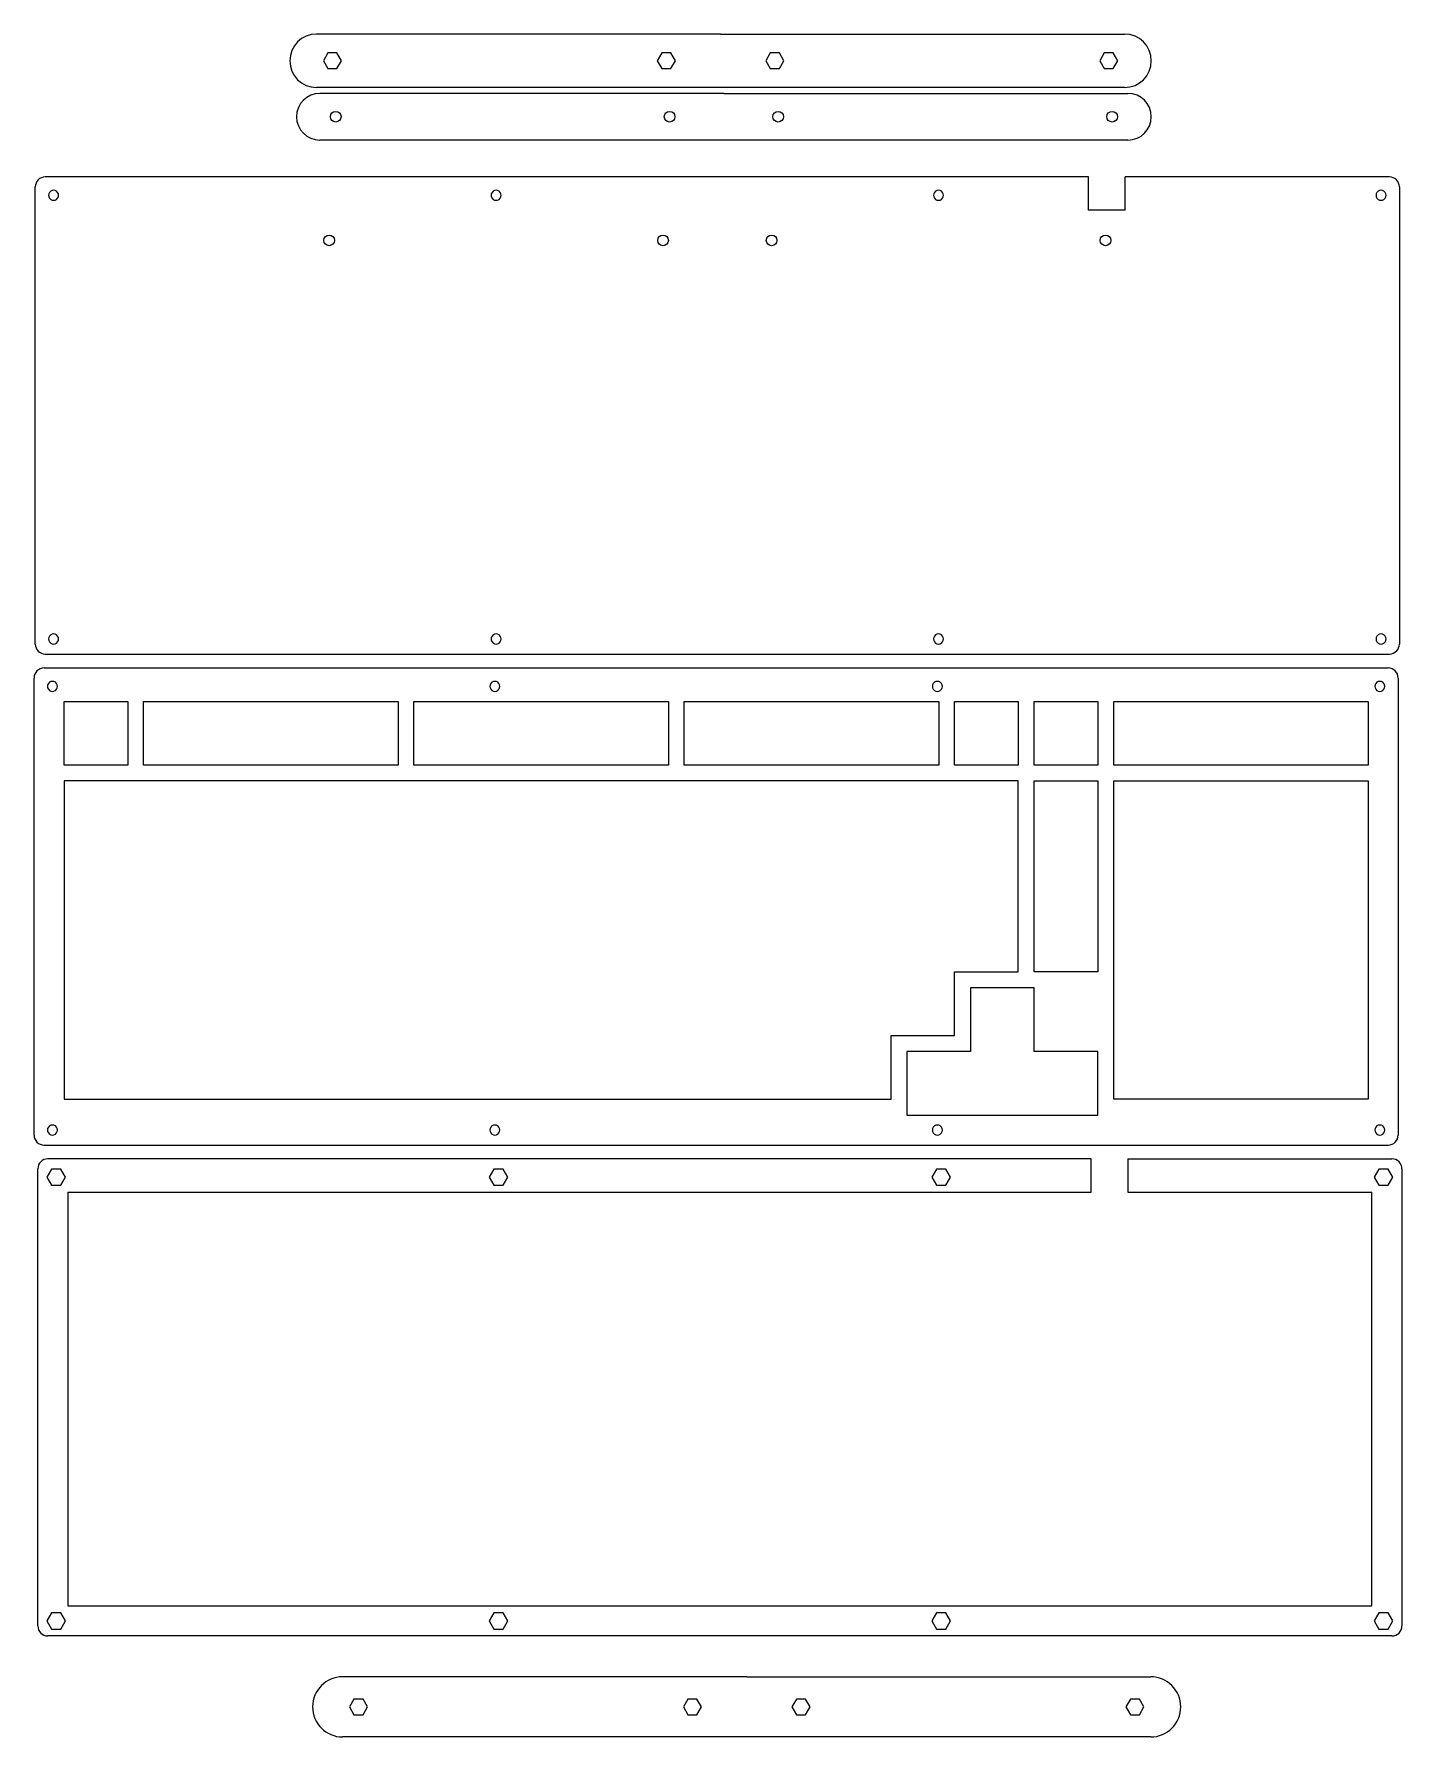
# Model space of a CAD drawing. Header units: millimetres. Extents: x 1868 to 2698, y 1819 to 2405.
# Drawn here: x 1868 to 2277, y 1825 to 2335 of the extents above; entities that cross this region are included whole.
import ezdxf

# ---------------------------------------------------------------- set-up
doc = ezdxf.new("R2010")
doc.units = ezdxf.units.MM

msp = doc.modelspace()

# ---------------------------------------------------------------- linework, layer by layer
at = {"linetype": 'Continuous'}
for p, q in [((2073.33, 2335.23), (1952.33, 2335.23)), ((2073.33, 2335.23), (2194.33, 2335.23)), ((2194.33, 2319.23), (1952.33, 2319.23)), ((2074.33, 2317.48), (1953.33, 2317.48)), ((2074.33, 2317.48), (2195.33, 2317.48)), ((2195.33, 2303.48), (1953.33, 2303.48)), ((1871.09, 2149.63), (2273.62, 2149.63)), ((1870.73, 2145.45), (2273.26, 2145.45)), ((1870.73, 2002.63), (2273.26, 2002.63)), ((2184.31, 1998.5), (1871.86, 1998.5)), ((2184.31, 1988.5), (2184.31, 1998.5)), ((2195.31, 1998.5), (2274.39, 1998.5)), ((2195.31, 1998.5), (2195.31, 1988.5)), ((1877.86, 1988.5), (2184.31, 1988.5)), ((1877.86, 1988.5), (1877.86, 1864.68)), ((2195.31, 1988.5), (2195.31, 1988.5)), ((2195.31, 1988.5), (2268.39, 1988.5)), ((2081.15, 1843.44), (1960.15, 1843.44)), ((2081.15, 1843.44), (2202.15, 1843.44)), ((2202.15, 1825.44), (1960.15, 1825.44))]:
    msp.add_line(p, q, dxfattribs=at)
at = {"color": 0}
for p, q in [((1868.09, 2152.63), (1868.09, 2289.46)), ((2276.62, 2289.46), (2276.62, 2152.63)), ((1872.16, 2287.42), (1872.09, 2286.96)), ((1872.09, 2286.96), (1872.16, 2286.49)), ((1872.38, 2287.84), (1872.16, 2287.42)), ((1872.16, 2286.49), (1872.38, 2286.07)), ((1872.71, 2288.17), (1872.38, 2287.84)), ((1872.38, 2286.07), (1872.71, 2285.74)), ((1873.13, 2288.38), (1872.71, 2288.17)), ((1872.71, 2285.74), (1873.13, 2285.53)), ((1873.59, 2288.46), (1873.13, 2288.38)), ((1873.13, 2285.53), (1873.59, 2285.46)), ((1874.05, 2288.38), (1873.59, 2288.46)), ((1873.59, 2285.46), (1874.05, 2285.53)), ((1874.47, 2288.17), (1874.05, 2288.38)), ((1874.05, 2285.53), (1874.47, 2285.74)), ((1874.8, 2287.84), (1874.47, 2288.17)), ((1874.47, 2285.74), (1874.8, 2286.07)), ((1875.02, 2287.42), (1874.8, 2287.84)), ((1874.8, 2286.07), (1875.02, 2286.49)), ((1875.09, 2286.96), (1875.02, 2287.42)), ((1875.02, 2286.49), (1875.09, 2286.96)), ((2004.67, 2287.42), (2004.6, 2286.96)), ((2004.6, 2286.96), (2004.67, 2286.49)), ((2004.89, 2287.84), (2004.67, 2287.42)), ((2004.67, 2286.49), (2004.89, 2286.07)), ((2005.22, 2288.17), (2004.89, 2287.84)), ((2004.89, 2286.07), (2005.22, 2285.74)), ((2005.64, 2288.38), (2005.22, 2288.17)), ((2005.22, 2285.74), (2005.64, 2285.53)), ((2006.1, 2288.46), (2005.64, 2288.38)), ((2005.64, 2285.53), (2006.1, 2285.46)), ((2006.56, 2288.38), (2006.1, 2288.46)), ((2006.1, 2285.46), (2006.56, 2285.53)), ((2006.98, 2288.17), (2006.56, 2288.38)), ((2006.56, 2285.53), (2006.98, 2285.74)), ((2007.31, 2287.84), (2006.98, 2288.17)), ((2006.98, 2285.74), (2007.31, 2286.07)), ((2007.52, 2287.42), (2007.31, 2287.84)), ((2007.31, 2286.07), (2007.52, 2286.49)), ((2007.6, 2286.96), (2007.52, 2287.42)), ((2007.52, 2286.49), (2007.6, 2286.96)), ((2137.18, 2287.42), (2137.11, 2286.96)), ((2137.11, 2286.96), (2137.18, 2286.49)), ((2137.39, 2287.84), (2137.18, 2287.42)), ((2137.18, 2286.49), (2137.39, 2286.07)), ((2137.72, 2288.17), (2137.39, 2287.84)), ((2137.39, 2286.07), (2137.72, 2285.74)), ((2138.14, 2288.38), (2137.72, 2288.17)), ((2137.72, 2285.74), (2138.14, 2285.53)), ((2138.61, 2288.46), (2138.14, 2288.38)), ((2138.14, 2285.53), (2138.61, 2285.46)), ((2139.07, 2288.38), (2138.61, 2288.46)), ((2138.61, 2285.46), (2139.07, 2285.53)), ((2139.49, 2288.17), (2139.07, 2288.38)), ((2139.07, 2285.53), (2139.49, 2285.74)), ((2139.82, 2287.84), (2139.49, 2288.17)), ((2139.49, 2285.74), (2139.82, 2286.07)), ((2140.03, 2287.42), (2139.82, 2287.84)), ((2139.82, 2286.07), (2140.03, 2286.49)), ((2140.11, 2286.96), (2140.03, 2287.42)), ((2140.03, 2286.49), (2140.11, 2286.96)), ((2269.69, 2287.42), (2269.62, 2286.96)), ((2269.62, 2286.96), (2269.69, 2286.49)), ((2269.9, 2287.84), (2269.69, 2287.42)), ((2269.69, 2286.49), (2269.9, 2286.07)), ((2270.23, 2288.17), (2269.9, 2287.84)), ((2269.9, 2286.07), (2270.23, 2285.74)), ((2270.65, 2288.38), (2270.23, 2288.17)), ((2270.23, 2285.74), (2270.65, 2285.53)), ((2271.12, 2288.46), (2270.65, 2288.38)), ((2270.65, 2285.53), (2271.12, 2285.46)), ((2271.58, 2288.38), (2271.12, 2288.46)), ((2271.12, 2285.46), (2271.58, 2285.53)), ((2272, 2288.17), (2271.58, 2288.38)), ((2271.58, 2285.53), (2272, 2285.74)), ((2272.33, 2287.84), (2272, 2288.17)), ((2272, 2285.74), (2272.33, 2286.07)), ((2272.54, 2287.42), (2272.33, 2287.84)), ((2272.33, 2286.07), (2272.54, 2286.49)), ((2272.62, 2286.96), (2272.54, 2287.42)), ((2272.54, 2286.49), (2272.62, 2286.96)), ((1872.16, 2154.59), (1872.09, 2154.13)), ((1872.09, 2154.13), (1872.16, 2153.67)), ((1872.38, 2155.01), (1872.16, 2154.59)), ((1872.16, 2153.67), (1872.38, 2153.25)), ((1872.71, 2155.34), (1872.38, 2155.01)), ((1872.38, 2153.25), (1872.71, 2152.92)), ((1873.13, 2155.56), (1872.71, 2155.34)), ((1872.71, 2152.92), (1873.13, 2152.7)), ((1873.59, 2155.63), (1873.13, 2155.56)), ((1873.13, 2152.7), (1873.59, 2152.63)), ((1874.05, 2155.56), (1873.59, 2155.63)), ((1873.59, 2152.63), (1874.05, 2152.7)), ((1874.47, 2155.34), (1874.05, 2155.56)), ((1874.05, 2152.7), (1874.47, 2152.92)), ((1874.8, 2155.01), (1874.47, 2155.34)), ((1874.47, 2152.92), (1874.8, 2153.25)), ((1875.02, 2154.59), (1874.8, 2155.01)), ((1874.8, 2153.25), (1875.02, 2153.67)), ((1875.09, 2154.13), (1875.02, 2154.59)), ((1875.02, 2153.67), (1875.09, 2154.13)), ((2004.67, 2154.59), (2004.6, 2154.13)), ((2004.6, 2154.13), (2004.67, 2153.67)), ((2004.89, 2155.01), (2004.67, 2154.59)), ((2004.67, 2153.67), (2004.89, 2153.25)), ((2005.22, 2155.34), (2004.89, 2155.01)), ((2004.89, 2153.25), (2005.22, 2152.92)), ((2005.64, 2155.56), (2005.22, 2155.34)), ((2005.22, 2152.92), (2005.64, 2152.7)), ((2006.1, 2155.63), (2005.64, 2155.56)), ((2005.64, 2152.7), (2006.1, 2152.63)), ((2006.56, 2155.56), (2006.1, 2155.63)), ((2006.1, 2152.63), (2006.56, 2152.7)), ((2006.98, 2155.34), (2006.56, 2155.56)), ((2006.56, 2152.7), (2006.98, 2152.92)), ((2007.31, 2155.01), (2006.98, 2155.34)), ((2006.98, 2152.92), (2007.31, 2153.25)), ((2007.52, 2154.59), (2007.31, 2155.01)), ((2007.31, 2153.25), (2007.52, 2153.67)), ((2007.6, 2154.13), (2007.52, 2154.59)), ((2007.52, 2153.67), (2007.6, 2154.13)), ((2137.18, 2154.59), (2137.11, 2154.13)), ((2137.11, 2154.13), (2137.18, 2153.67)), ((2137.39, 2155.01), (2137.18, 2154.59)), ((2137.18, 2153.67), (2137.39, 2153.25)), ((2137.72, 2155.34), (2137.39, 2155.01)), ((2137.39, 2153.25), (2137.72, 2152.92)), ((2138.14, 2155.56), (2137.72, 2155.34)), ((2137.72, 2152.92), (2138.14, 2152.7)), ((2138.61, 2155.63), (2138.14, 2155.56)), ((2138.14, 2152.7), (2138.61, 2152.63)), ((2139.07, 2155.56), (2138.61, 2155.63)), ((2138.61, 2152.63), (2139.07, 2152.7)), ((2139.49, 2155.34), (2139.07, 2155.56)), ((2139.07, 2152.7), (2139.49, 2152.92)), ((2139.82, 2155.01), (2139.49, 2155.34)), ((2139.49, 2152.92), (2139.82, 2153.25)), ((2140.03, 2154.59), (2139.82, 2155.01)), ((2139.82, 2153.25), (2140.03, 2153.67)), ((2140.11, 2154.13), (2140.03, 2154.59)), ((2140.03, 2153.67), (2140.11, 2154.13)), ((2269.69, 2154.59), (2269.62, 2154.13)), ((2269.62, 2154.13), (2269.69, 2153.67)), ((2269.9, 2155.01), (2269.69, 2154.59)), ((2269.69, 2153.67), (2269.9, 2153.25)), ((2270.23, 2155.34), (2269.9, 2155.01)), ((2269.9, 2153.25), (2270.23, 2152.92)), ((2270.65, 2155.56), (2270.23, 2155.34)), ((2270.23, 2152.92), (2270.65, 2152.7)), ((2271.12, 2155.63), (2270.65, 2155.56)), ((2270.65, 2152.7), (2271.12, 2152.63)), ((2270.65, 2152.7), (2271.12, 2152.63)), ((2271.58, 2155.56), (2271.12, 2155.63)), ((2271.12, 2152.63), (2271.58, 2152.7)), ((2271.12, 2152.63), (2271.58, 2152.7)), ((2272, 2155.34), (2271.58, 2155.56)), ((2271.58, 2152.7), (2272, 2152.92)), ((2272.33, 2155.01), (2272, 2155.34)), ((2272, 2152.92), (2272.33, 2153.25)), ((2272.54, 2154.59), (2272.33, 2155.01)), ((2272.33, 2153.25), (2272.54, 2153.67)), ((2272.62, 2154.13), (2272.54, 2154.59)), ((2272.54, 2153.67), (2272.62, 2154.13)), ((1867.73, 2005.63), (1867.73, 2142.45)), ((1872.35, 2141.17), (1872.02, 2140.83)), ((1872.77, 2141.38), (1872.35, 2141.17)), ((1873.23, 2141.45), (1872.77, 2141.38)), ((1873.7, 2141.38), (1873.23, 2141.45)), ((1874.11, 2141.17), (1873.7, 2141.38)), ((1874.45, 2140.83), (1874.11, 2141.17)), ((2004.86, 2141.17), (2004.53, 2140.83)), ((2005.28, 2141.38), (2004.86, 2141.17)), ((2005.74, 2141.45), (2005.28, 2141.38)), ((2006.2, 2141.38), (2005.74, 2141.45)), ((2006.62, 2141.17), (2006.2, 2141.38)), ((2006.95, 2140.83), (2006.62, 2141.17)), ((2137.37, 2141.17), (2137.04, 2140.83)), ((2137.79, 2141.38), (2137.37, 2141.17)), ((2138.25, 2141.45), (2137.79, 2141.38)), ((2138.71, 2141.38), (2138.25, 2141.45)), ((2139.13, 2141.17), (2138.71, 2141.38)), ((2139.46, 2140.83), (2139.13, 2141.17)), ((2269.88, 2141.17), (2269.54, 2140.83)), ((2270.29, 2141.38), (2269.88, 2141.17)), ((2270.76, 2141.45), (2270.29, 2141.38)), ((2271.22, 2141.38), (2270.76, 2141.45)), ((2271.64, 2141.17), (2271.22, 2141.38)), ((2271.97, 2140.83), (2271.64, 2141.17)), ((2276.26, 2142.45), (2276.26, 2005.63)), ((1871.8, 2140.42), (1871.73, 2139.95)), ((1871.73, 2139.95), (1871.8, 2139.49)), ((1872.02, 2140.83), (1871.8, 2140.42)), ((1871.8, 2139.49), (1872.02, 2139.07)), ((1872.02, 2139.07), (1872.35, 2138.74)), ((1872.35, 2138.74), (1872.77, 2138.53)), ((1872.77, 2138.53), (1873.23, 2138.45)), ((1873.23, 2138.45), (1873.7, 2138.53)), ((1873.7, 2138.53), (1874.11, 2138.74)), ((1874.11, 2138.74), (1874.45, 2139.07)), ((1874.66, 2140.42), (1874.45, 2140.83)), ((1874.45, 2139.07), (1874.66, 2139.49)), ((1874.73, 2139.95), (1874.66, 2140.42)), ((1874.66, 2139.49), (1874.73, 2139.95)), ((2004.31, 2140.42), (2004.24, 2139.95)), ((2004.24, 2139.95), (2004.31, 2139.49)), ((2004.53, 2140.83), (2004.31, 2140.42)), ((2004.31, 2139.49), (2004.53, 2139.07)), ((2004.53, 2139.07), (2004.86, 2138.74)), ((2004.86, 2138.74), (2005.28, 2138.53)), ((2005.28, 2138.53), (2005.74, 2138.45)), ((2005.74, 2138.45), (2006.2, 2138.53)), ((2006.2, 2138.53), (2006.62, 2138.74)), ((2006.62, 2138.74), (2006.95, 2139.07)), ((2007.17, 2140.42), (2006.95, 2140.83)), ((2006.95, 2139.07), (2007.17, 2139.49)), ((2007.24, 2139.95), (2007.17, 2140.42)), ((2007.17, 2139.49), (2007.24, 2139.95)), ((2136.82, 2140.42), (2136.75, 2139.95)), ((2136.75, 2139.95), (2136.82, 2139.49)), ((2137.04, 2140.83), (2136.82, 2140.42)), ((2136.82, 2139.49), (2137.04, 2139.07)), ((2137.04, 2139.07), (2137.37, 2138.74)), ((2137.37, 2138.74), (2137.79, 2138.53)), ((2137.79, 2138.53), (2138.25, 2138.45)), ((2138.25, 2138.45), (2138.71, 2138.53)), ((2138.71, 2138.53), (2139.13, 2138.74)), ((2139.13, 2138.74), (2139.46, 2139.07)), ((2139.67, 2140.42), (2139.46, 2140.83)), ((2139.46, 2139.07), (2139.67, 2139.49)), ((2139.75, 2139.95), (2139.67, 2140.42)), ((2139.67, 2139.49), (2139.75, 2139.95)), ((2269.33, 2140.42), (2269.26, 2139.95)), ((2269.26, 2139.95), (2269.33, 2139.49)), ((2269.54, 2140.83), (2269.33, 2140.42)), ((2269.33, 2139.49), (2269.54, 2139.07)), ((2269.54, 2139.07), (2269.88, 2138.74)), ((2269.88, 2138.74), (2270.29, 2138.53)), ((2270.29, 2138.53), (2270.76, 2138.45)), ((2270.76, 2138.45), (2271.22, 2138.53)), ((2271.22, 2138.53), (2271.64, 2138.74)), ((2271.64, 2138.74), (2271.97, 2139.07)), ((2272.18, 2140.42), (2271.97, 2140.83)), ((2271.97, 2139.07), (2272.18, 2139.49)), ((2272.26, 2139.95), (2272.18, 2140.42)), ((2272.18, 2139.49), (2272.26, 2139.95)), ((1876.73, 2135.45), (1895.78, 2135.45)), ((1876.73, 2116.4), (1876.73, 2135.45)), ((1895.78, 2135.45), (1895.78, 2116.4)), ((1900.54, 2135.45), (1976.74, 2135.45)), ((1900.54, 2116.4), (1900.54, 2135.45)), ((1976.74, 2135.45), (1976.74, 2116.4)), ((1981.51, 2135.45), (2057.71, 2135.45)), ((1981.51, 2116.4), (1981.51, 2135.45)), ((2057.71, 2135.45), (2057.71, 2116.4)), ((2062.47, 2135.45), (2138.67, 2135.45)), ((2062.47, 2116.4), (2062.47, 2135.45)), ((2138.67, 2135.45), (2138.67, 2116.4)), ((2143.43, 2135.45), (2162.48, 2135.45)), ((2143.43, 2116.4), (2143.43, 2135.45)), ((2162.48, 2135.45), (2162.48, 2116.4)), ((2167.24, 2135.45), (2186.29, 2135.45)), ((2167.24, 2116.4), (2167.24, 2135.45)), ((2186.29, 2135.45), (2186.29, 2116.4)), ((2191.06, 2135.45), (2267.26, 2135.45)), ((2191.06, 2116.4), (2191.06, 2135.45)), ((2267.26, 2135.45), (2267.26, 2116.4)), ((1895.78, 2116.4), (1876.73, 2116.4)), ((1976.74, 2116.4), (1900.54, 2116.4)), ((2057.71, 2116.4), (1981.51, 2116.4)), ((2138.67, 2116.4), (2062.47, 2116.4)), ((2162.48, 2116.4), (2143.43, 2116.4)), ((2186.29, 2116.4), (2167.24, 2116.4)), ((2267.26, 2116.4), (2191.06, 2116.4)), ((1876.73, 2111.64), (1876.73, 2092.59)), ((2162.48, 2111.64), (1876.73, 2111.64)), ((2162.48, 2054.49), (2162.48, 2111.64)), ((2167.24, 2111.64), (2186.29, 2111.64)), ((2167.24, 2054.49), (2167.24, 2111.64)), ((2186.29, 2111.64), (2186.29, 2054.49)), ((2191.06, 2111.64), (2267.26, 2111.64)), ((2191.06, 2016.39), (2191.06, 2111.64)), ((2267.26, 2111.64), (2267.26, 2016.39)), ((1876.73, 2092.59), (1876.73, 2092.59)), ((1876.73, 2092.59), (1876.73, 2073.54)), ((1876.73, 2073.54), (1876.73, 2073.54)), ((1876.73, 2073.54), (1876.73, 2054.49)), ((1876.73, 2054.49), (1876.73, 2054.49)), ((1876.73, 2054.49), (1876.73, 2016.39)), ((2143.43, 2035.44), (2143.43, 2054.49)), ((2143.43, 2054.49), (2162.48, 2054.49)), ((2186.29, 2054.49), (2167.24, 2054.49)), ((2148.19, 2049.73), (2148.19, 2030.68)), ((2167.24, 2049.73), (2148.19, 2049.73)), ((2167.24, 2030.68), (2167.24, 2049.73)), ((2124.38, 2016.39), (2124.38, 2035.44)), ((2124.38, 2035.44), (2143.43, 2035.44)), ((2148.19, 2030.68), (2129.14, 2030.68)), ((2129.14, 2030.68), (2129.14, 2011.63)), ((2186.29, 2030.68), (2167.24, 2030.68)), ((2186.29, 2011.63), (2186.29, 2030.68)), ((1876.73, 2016.39), (2124.38, 2016.39)), ((2267.26, 2016.39), (2191.06, 2016.39)), ((1872.77, 2008.55), (1872.35, 2008.34)), ((1873.23, 2008.63), (1872.77, 2008.55)), ((1873.7, 2008.55), (1873.23, 2008.63)), ((1874.11, 2008.34), (1873.7, 2008.55)), ((2005.28, 2008.55), (2004.86, 2008.34)), ((2005.74, 2008.63), (2005.28, 2008.55)), ((2006.2, 2008.55), (2005.74, 2008.63)), ((2006.62, 2008.34), (2006.2, 2008.55)), ((2129.14, 2011.63), (2186.29, 2011.63)), ((2137.79, 2008.55), (2137.37, 2008.34)), ((2138.25, 2008.63), (2137.79, 2008.55)), ((2138.71, 2008.55), (2138.25, 2008.63)), ((2139.13, 2008.34), (2138.71, 2008.55)), ((2270.29, 2008.55), (2269.88, 2008.34)), ((2270.76, 2008.63), (2270.29, 2008.55)), ((2271.22, 2008.55), (2270.76, 2008.63)), ((2271.64, 2008.34), (2271.22, 2008.55)), ((1871.8, 2007.59), (1871.73, 2007.13)), ((1871.73, 2007.13), (1871.8, 2006.66)), ((1872.02, 2008.01), (1871.8, 2007.59)), ((1871.8, 2006.66), (1872.02, 2006.25)), ((1872.35, 2008.34), (1872.02, 2008.01)), ((1872.02, 2006.25), (1872.35, 2005.91)), ((1872.35, 2005.91), (1872.77, 2005.7)), ((1872.77, 2005.7), (1873.23, 2005.63)), ((1873.23, 2005.63), (1873.7, 2005.7)), ((1873.7, 2005.7), (1874.11, 2005.91)), ((1874.45, 2008.01), (1874.11, 2008.34)), ((1874.11, 2005.91), (1874.45, 2006.25)), ((1874.66, 2007.59), (1874.45, 2008.01)), ((1874.45, 2006.25), (1874.66, 2006.66)), ((1874.73, 2007.13), (1874.66, 2007.59)), ((1874.66, 2006.66), (1874.73, 2007.13)), ((2004.31, 2007.59), (2004.24, 2007.13)), ((2004.24, 2007.13), (2004.31, 2006.66)), ((2004.53, 2008.01), (2004.31, 2007.59)), ((2004.31, 2006.66), (2004.53, 2006.25)), ((2004.86, 2008.34), (2004.53, 2008.01)), ((2004.53, 2006.25), (2004.86, 2005.91)), ((2004.86, 2005.91), (2005.28, 2005.7)), ((2005.28, 2005.7), (2005.74, 2005.63)), ((2005.74, 2005.63), (2006.2, 2005.7)), ((2006.2, 2005.7), (2006.62, 2005.91)), ((2006.95, 2008.01), (2006.62, 2008.34)), ((2006.62, 2005.91), (2006.95, 2006.25)), ((2007.17, 2007.59), (2006.95, 2008.01)), ((2006.95, 2006.25), (2007.17, 2006.66)), ((2007.24, 2007.13), (2007.17, 2007.59)), ((2007.17, 2006.66), (2007.24, 2007.13)), ((2136.82, 2007.59), (2136.75, 2007.13)), ((2136.75, 2007.13), (2136.82, 2006.66)), ((2137.04, 2008.01), (2136.82, 2007.59)), ((2136.82, 2006.66), (2137.04, 2006.25)), ((2137.37, 2008.34), (2137.04, 2008.01)), ((2137.04, 2006.25), (2137.37, 2005.91)), ((2137.37, 2005.91), (2137.79, 2005.7)), ((2137.79, 2005.7), (2138.25, 2005.63)), ((2138.25, 2005.63), (2138.71, 2005.7)), ((2138.71, 2005.7), (2139.13, 2005.91)), ((2139.46, 2008.01), (2139.13, 2008.34)), ((2139.13, 2005.91), (2139.46, 2006.25)), ((2139.67, 2007.59), (2139.46, 2008.01)), ((2139.46, 2006.25), (2139.67, 2006.66)), ((2139.75, 2007.13), (2139.67, 2007.59)), ((2139.67, 2006.66), (2139.75, 2007.13)), ((2269.33, 2007.59), (2269.26, 2007.13)), ((2269.26, 2007.13), (2269.33, 2006.66)), ((2269.54, 2008.01), (2269.33, 2007.59)), ((2269.33, 2006.66), (2269.54, 2006.25)), ((2269.88, 2008.34), (2269.54, 2008.01)), ((2269.54, 2006.25), (2269.88, 2005.91)), ((2269.88, 2005.91), (2270.29, 2005.7)), ((2270.29, 2005.7), (2270.76, 2005.63)), ((2270.29, 2005.7), (2270.76, 2005.63)), ((2270.76, 2005.63), (2271.22, 2005.7)), ((2270.76, 2005.63), (2271.22, 2005.7)), ((2271.22, 2005.7), (2271.64, 2005.91)), ((2271.97, 2008.01), (2271.64, 2008.34)), ((2271.64, 2005.91), (2271.97, 2006.25)), ((2272.18, 2007.59), (2271.97, 2008.01)), ((2271.97, 2006.25), (2272.18, 2006.66)), ((2272.26, 2007.13), (2272.18, 2007.59)), ((2272.18, 2006.66), (2272.26, 2007.13)), ((1868.86, 1858.68), (1868.86, 1995.5)), ((2277.39, 1995.5), (2277.39, 1858.68)), ((2268.39, 1864.68), (2268.39, 1988.5)), ((1877.86, 1864.68), (2268.39, 1864.68)), ((2274.39, 1855.68), (1871.86, 1855.68))]:
    msp.add_line(p, q, dxfattribs=at)
for p, q in [((2183.53, 2292.46), (1871.09, 2292.46)), ((2183.53, 2282.46), (2183.53, 2292.46)), ((2194.53, 2282.46), (2194.53, 2292.46)), ((2273.62, 2292.46), (2194.53, 2292.46)), ((2194.53, 2282.46), (2183.53, 2282.46))]:
    msp.add_line(p, q)
at = {"linetype": 'Continuous'}
for points in [[(1955.72, 2329.58), (1954.37, 2327.23), (1955.72, 2324.88), (1958.44, 2324.88), (1959.79, 2327.23), (1958.44, 2329.58)], [(2055.72, 2329.58), (2054.37, 2327.23), (2055.72, 2324.88), (2058.44, 2324.88), (2059.79, 2327.23), (2058.44, 2329.58)], [(2088.23, 2329.58), (2086.87, 2327.23), (2088.23, 2324.88), (2090.94, 2324.88), (2092.3, 2327.23), (2090.94, 2329.58)], [(2188.23, 2329.58), (2186.87, 2327.23), (2188.23, 2324.88), (2190.94, 2324.88), (2192.3, 2327.23), (2190.94, 2329.58)], [(1872.96, 1995.43), (1871.56, 1993), (1872.96, 1990.58), (1875.76, 1990.58), (1877.16, 1993), (1875.76, 1995.43)], [(2005.47, 1995.43), (2004.07, 1993), (2005.47, 1990.58), (2008.27, 1990.58), (2009.67, 1993), (2008.27, 1995.43)], [(2137.98, 1995.43), (2136.58, 1993), (2137.98, 1990.58), (2140.78, 1990.58), (2142.18, 1993), (2140.78, 1995.43)], [(2270.49, 1995.43), (2269.09, 1993), (2270.49, 1990.58), (2273.29, 1990.58), (2274.69, 1993), (2273.29, 1995.43)], [(1872.96, 1862.6), (1871.56, 1860.18), (1872.96, 1857.75), (1875.76, 1857.75), (1877.16, 1860.18), (1875.76, 1862.6)], [(2005.47, 1862.6), (2004.07, 1860.18), (2005.47, 1857.75), (2008.27, 1857.75), (2009.67, 1860.18), (2008.27, 1862.6)], [(2137.98, 1862.6), (2136.58, 1860.18), (2137.98, 1857.75), (2140.78, 1857.75), (2142.18, 1860.18), (2140.78, 1862.6)], [(2270.49, 1862.6), (2269.09, 1860.18), (2270.49, 1857.75), (2273.29, 1857.75), (2274.69, 1860.18), (2273.29, 1862.6)], [(1963.54, 1836.79), (1962.19, 1834.44), (1963.54, 1832.09), (1966.26, 1832.09), (1967.61, 1834.44), (1966.26, 1836.79)], [(2063.54, 1836.79), (2062.19, 1834.44), (2063.54, 1832.09), (2066.26, 1832.09), (2067.61, 1834.44), (2066.26, 1836.79)], [(2096.05, 1836.79), (2094.69, 1834.44), (2096.05, 1832.09), (2098.76, 1832.09), (2100.12, 1834.44), (2098.76, 1836.79)], [(2196.05, 1836.79), (2194.69, 1834.44), (2196.05, 1832.09), (2198.76, 1832.09), (2200.12, 1834.44), (2198.76, 1836.79)]]:
    msp.add_lwpolyline(points, close=True, dxfattribs=at)
for centre in [(1958.07, 2310.48), (2058.07, 2310.48), (2090.58, 2310.48), (2190.58, 2310.48), (1956.1, 2273.46), (2056.1, 2273.46), (2088.61, 2273.46), (2188.61, 2273.46)]:
    msp.add_circle(centre, 1.6, dxfattribs=at)
for centre, radius, start, end in [((1952.33, 2327.23), 8, 90, 270), ((2194.33, 2327.23), 8, 270, 90), ((1953.33, 2310.48), 7, 90, 270), ((2195.33, 2310.48), 7, 270, 90), ((2273.62, 2289.46), 3, 0, 90.0007), ((2273.26, 2142.45), 3, 0, 90.0007), ((2274.39, 1995.5), 3, 0, 90.0007), ((1960.15, 1834.44), 9, 90, 270), ((2202.15, 1834.44), 9, 270, 90), ((2202.15, 1834.44), 9, 270, 90)]:
    msp.add_arc(centre, radius, start, end, dxfattribs=at)
at = {"color": 0}
for centre, start, end in [((1871.09, 2289.46), 90, 180), ((1871.09, 2152.63), 180, 270), ((2273.62, 2152.63), 270, 0), ((1870.73, 2142.45), 90, 180), ((1870.73, 2005.63), 180, 270), ((2273.26, 2005.63), 270, 0), ((1871.86, 1995.5), 90, 180), ((1871.86, 1858.68), 180, 270), ((2274.39, 1858.68), 270, 0)]:
    msp.add_arc(centre, 3, start, end, dxfattribs=at)

doc.saveas('drawing.dxf')
